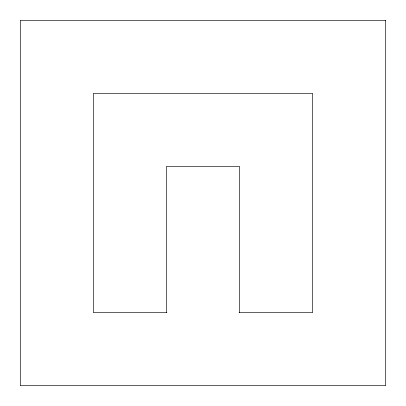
<?xml version="1.0" encoding="UTF-8"?>
<svg xmlns="http://www.w3.org/2000/svg" width="406" height="406" viewBox="0 0 406 406"><rect width="100%" height="100%" fill="white"/><g stroke="black" fill="none" stroke-linecap="round" stroke-linejoin="round"><path stroke-width="0.61" d="M166.881 312.62L93.38 312.62L93.38 93.38L312.62 93.38L312.62 312.62L239.119 312.62M239.54 312.62L239.54 166.46L166.46 166.46L166.46 312.62M385.7 20.3L20.3 20.3L20.3 385.7L385.7 385.7L385.7 20.3"/></g></svg>
